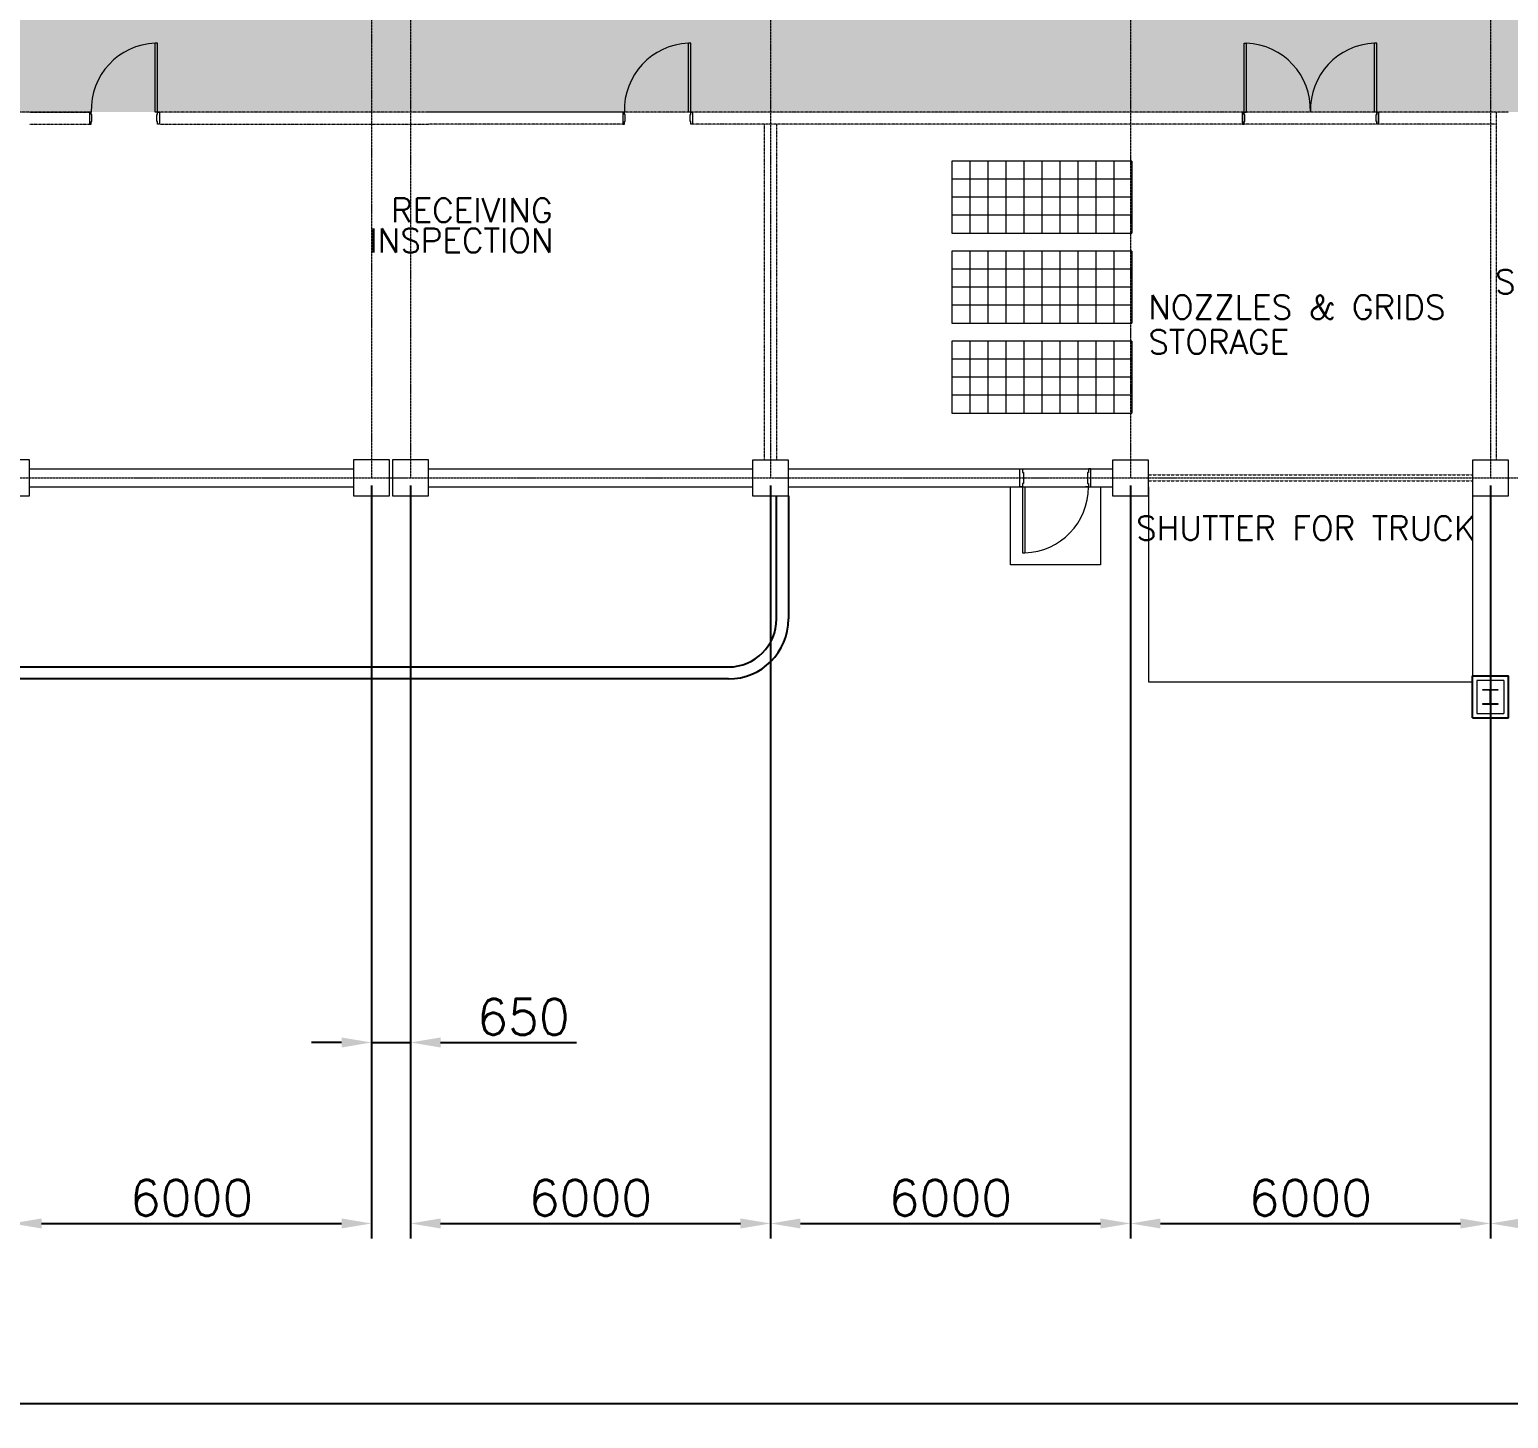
# Model space of a CAD drawing. Extents: x -59767 to 1106559, y -1290 to 1129522.
# Drawn here: x 55858 to 80508, y 224767 to 247920 of the extents above; entities that cross this region are included whole.
import ezdxf

# ---------------------------------------------------------------- set-up
doc = ezdxf.new("R2010")
doc.units = 0
for name, pattern in [('CENTER', [2, 1.25, -0.25, 0.25, -0.25]), ('HIDDEN', [0.375, 0.25, -0.125]), ('HIDDEN2', [0.1875, 0.125, -0.0625])]:
    doc.linetypes.add(name, pattern=pattern)
doc.layers.get('0').update_dxf_attribs({"linetype": 'CONTINUOUS', "lineweight": 9})
doc.layers.get('Defpoints').update_dxf_attribs({"linetype": 'CONTINUOUS', "lineweight": 9})
for name, color, linetype, lineweight in [('COL', 4, 'CONTINUOUS', 5), ('COLUMN', 2, 'CONTINUOUS', 9), ('DRY WALL', 254, 'HIDDEN', 9), ('TEXT', 3, 'CONTINUOUS', 9), ('WALL', 7, 'CONTINUOUS', 9), ('WALL_200', 3, 'CONTINUOUS', 9), ('WALL_300', 7, 'CONTINUOUS', 9), ('중간선', 5, 'CONTINUOUS', 9), ('중심선', 1, 'CENTER', 9), ('치수선', 6, 'CONTINUOUS', 9)]:
    doc.layers.add(name, color=color, linetype=linetype, lineweight=lineweight)
doc.layers.add('CY', color=4, linetype='CONTINUOUS')
doc.styles.get("Standard").update_dxf_attribs({"font": 'romans.shx', "bigfont": 'whtgtxt.shx'})
doc.dimstyles.new('ISO-25', dxfattribs={"dimscale": 200, "dimtxt": 3, "dimasz": 2.5, "dimexe": 1.25, "dimexo": 0.625, "dimtad": 1, "dimdec": 0, "dimdsep": 46, "dimtxsty": 'Standard', "dimcen": 2.5, "dimadec": 0, "dimazin": 0, "dimtp": 0.1, "dimtm": 0.1, "dimtfac": 0.6, "dimtdec": 0, "dimtmove": 0, "dimatfit": 3, "dimfxl": 1, "dimtvp": 1, "dimtolj": 1, "dimarcsym": 0})

# ---------------------------------------------------------------- blocks, each defined once
blk = doc.blocks.new('column600')
at = {"layer": 'COLUMN', "linetype": 'Continuous'}
blk.add_lwpolyline([(-300, -300), (300, -300), (300, 300), (-300, 300)], close=True, dxfattribs=at)
blk = doc.blocks.new('*D12')
at = {"layer": 'Defpoints', "color": 0, "transparency": 16777216}
for p in [(55558, 240445), (61558, 240445), (61558, 228017)]:
    blk.add_point(p, dxfattribs=at)
at = {"layer": '치수선', "color": 0, "lineweight": -2, "transparency": 16777216}
for p, q in [((55558, 240320), (55558, 227767)), ((61558, 240320), (61558, 227767)), ((56058, 228017), (61058, 228017))]:
    blk.add_line(p, q, dxfattribs=at)
at = {"layer": '치수선', "color": 0, "transparency": 16777216}
for points in [[(56058, 228100), (56058, 227933), (55558, 228017)], [(61058, 228100), (61058, 227933), (61558, 228017)]]:
    blk.add_solid(points, dxfattribs=at)
at = {"layer": '치수선', "color": 0, "transparency": 16777216, "insert": (58558, 228442), "char_height": 600, "attachment_point": 5}
blk.add_mtext('\\A1;6000', dxfattribs=at)
blk = doc.blocks.new('*D13')
at = {"layer": 'Defpoints', "color": 0, "transparency": 16777216}
for p in [(62208, 240445), (68208, 240445), (68208, 228017)]:
    blk.add_point(p, dxfattribs=at)
at = {"layer": '치수선', "color": 0, "lineweight": -2, "transparency": 16777216}
for p, q in [((62208, 240320), (62208, 227767)), ((68208, 240320), (68208, 227767)), ((62708, 228017), (67708, 228017))]:
    blk.add_line(p, q, dxfattribs=at)
at = {"layer": '치수선', "color": 0, "transparency": 16777216}
for points in [[(62708, 228100), (62708, 227933), (62208, 228017)], [(67708, 228100), (67708, 227933), (68208, 228017)]]:
    blk.add_solid(points, dxfattribs=at)
at = {"layer": '치수선', "color": 0, "transparency": 16777216, "insert": (65208, 228442), "char_height": 600, "attachment_point": 5}
blk.add_mtext('\\A1;6000', dxfattribs=at)
blk = doc.blocks.new('*D14')
at = {"layer": 'Defpoints', "color": 0, "transparency": 16777216}
for p in [(68208, 240445), (74208, 240445), (74208, 228017)]:
    blk.add_point(p, dxfattribs=at)
at = {"layer": '치수선', "color": 0, "lineweight": -2, "transparency": 16777216}
for p, q in [((68208, 240320), (68208, 227767)), ((74208, 240320), (74208, 227767)), ((68708, 228017), (73708, 228017))]:
    blk.add_line(p, q, dxfattribs=at)
at = {"layer": '치수선', "color": 0, "transparency": 16777216}
for points in [[(68708, 228100), (68708, 227933), (68208, 228017)], [(73708, 228100), (73708, 227933), (74208, 228017)]]:
    blk.add_solid(points, dxfattribs=at)
at = {"layer": '치수선', "color": 0, "transparency": 16777216, "insert": (71208, 228442), "char_height": 600, "attachment_point": 5}
blk.add_mtext('\\A1;6000', dxfattribs=at)
blk = doc.blocks.new('*D15')
at = {"layer": 'Defpoints', "color": 0, "transparency": 16777216}
for p in [(74208, 240445), (80208, 240445), (80208, 228017)]:
    blk.add_point(p, dxfattribs=at)
at = {"layer": '치수선', "color": 0, "lineweight": -2, "transparency": 16777216}
for p, q in [((74208, 240320), (74208, 227767)), ((80208, 240320), (80208, 227767)), ((74708, 228017), (79708, 228017))]:
    blk.add_line(p, q, dxfattribs=at)
at = {"layer": '치수선', "color": 0, "transparency": 16777216}
for points in [[(74708, 228100), (74708, 227933), (74208, 228017)], [(79708, 228100), (79708, 227933), (80208, 228017)]]:
    blk.add_solid(points, dxfattribs=at)
at = {"layer": '치수선', "color": 0, "transparency": 16777216, "insert": (77208, 228442), "char_height": 600, "attachment_point": 5}
blk.add_mtext('\\A1;6000', dxfattribs=at)
blk = doc.blocks.new('*D16')
at = {"layer": 'Defpoints', "color": 0, "transparency": 16777216}
for p in [(80208, 240445), (86208, 240445), (86208, 228017)]:
    blk.add_point(p, dxfattribs=at)
at = {"layer": '치수선', "color": 0, "lineweight": -2, "transparency": 16777216}
for p, q in [((80208, 240320), (80208, 227767)), ((86208, 240320), (86208, 227767)), ((80708, 228017), (85708, 228017))]:
    blk.add_line(p, q, dxfattribs=at)
at = {"layer": '치수선', "color": 0, "transparency": 16777216}
for points in [[(80708, 228100), (80708, 227933), (80208, 228017)], [(85708, 228100), (85708, 227933), (86208, 228017)]]:
    blk.add_solid(points, dxfattribs=at)
at = {"layer": '치수선', "color": 0, "transparency": 16777216, "insert": (83208, 228442), "char_height": 600, "attachment_point": 5}
blk.add_mtext('\\A1;6000', dxfattribs=at)
blk = doc.blocks.new('*D20')
at = {"layer": 'Defpoints', "color": 0, "transparency": 16777216}
for p in [(61558, 240445), (62208, 240445), (62208, 231034)]:
    blk.add_point(p, dxfattribs=at)
at = {"layer": '치수선', "color": 0, "lineweight": -2, "transparency": 16777216}
for p, q in [((61558, 240320), (61558, 230784)), ((62208, 240320), (62208, 230784)), ((61058, 231034), (60558, 231034)), ((61558, 231034), (62208, 231034)), ((62708, 231034), (64972, 231034))]:
    blk.add_line(p, q, dxfattribs=at)
at = {"layer": '치수선', "color": 0, "transparency": 16777216}
for points in [[(61058, 231117), (61058, 230950), (61558, 231034)], [(62708, 231117), (62708, 230950), (62208, 231034)]]:
    blk.add_solid(points, dxfattribs=at)
at = {"layer": '치수선', "color": 0, "transparency": 16777216, "insert": (64090, 231459), "char_height": 600, "attachment_point": 5}
blk.add_mtext('\\A1;650', dxfattribs=at)
blk = doc.blocks.new('*D179')
at = {"layer": 'Defpoints', "color": 0}
for p in [(154858, 240445), (28558, 234445), (154858, 225017)]:
    blk.add_point(p, dxfattribs=at)
at = {"layer": '치수선', "color": 0, "lineweight": -2}
for p, q in [((154858, 240320), (154858, 224767)), ((28558, 234320), (28558, 224767)), ((29058, 225017), (154358, 225017))]:
    blk.add_line(p, q, dxfattribs=at)
at = {"layer": '치수선', "color": 0}
for points in [[(29058, 225100), (29058, 224933), (28558, 225017)], [(154358, 224933), (154358, 225100), (154858, 225017)]]:
    blk.add_solid(points, dxfattribs=at)
at = {"layer": '치수선', "color": 0, "insert": (91708, 225442), "char_height": 600, "attachment_point": 5}
blk.add_mtext('\\A1;126300', dxfattribs=at)

msp = doc.modelspace()

# ---------------------------------------------------------------- hatches: boundary and pattern name
at = {"layer": '중간선', "transparency": 33554585}
h = msp.add_hatch(dxfattribs=at)
h.set_pattern_fill('DOTS', color=6, scale=100)
h.set_pattern_definition([(0, (138763.79, 0), (79.375, 158.75), [0, -158.75])])
h.paths.add_polyline_path([(92308.2, 248144.6), (92308.2, 246544.6), (47958.2, 246544.6), (47958.2, 248144.9)])

# ---------------------------------------------------------------- linework, layer by layer
at = {"color": 0}
for p, q in [((79983.2, 237069.1), (79983.2, 236519.1)), ((80433.2, 237069.1), (79983.2, 237069.1)), ((80433.2, 237069.1), (80433.2, 236519.1)), ((79983.2, 236519.1), (80433.2, 236519.1))]:
    msp.add_line(p, q, dxfattribs=at)
at = {"layer": 'COL', "color": 2, "linetype": 'Continuous'}
msp.add_lwpolyline([(80187.7, 236683.1, 0.4142136), (80203.7, 236699.1), (80203.7, 236889.1, 0.4142136), (80187.7, 236905.1), (80083.2, 236905.1), (80083.2, 236919.1), (80333.2, 236919.1), (80333.2, 236905.1), (80228.7, 236905.1, 0.4142136), (80212.7, 236889.1), (80212.7, 236699.1, 0.4142136), (80228.7, 236683.1), (80333.2, 236683.1), (80333.2, 236669.1), (80083.2, 236669.1), (80083.2, 236683.1)], format="xyb", close=True, dxfattribs=at)
at = {"layer": 'COLUMN', "linetype": 'HIDDEN2', "ltscale": 5}
for p, q in [((74508.2, 240494.4), (79908.2, 240494.4)), ((74508.2, 240394.4), (79908.2, 240394.4))]:
    msp.add_line(p, q, dxfattribs=at)
at = {"layer": 'CY'}
for p, q in [((68308.1, 238094.1), (68308.1, 240144.1)), ((68508.1, 240144.1), (68508.1, 238094.1)), ((50258.2, 237294.1), (67508.1, 237294.1)), ((67508.1, 237094.1), (50258.2, 237094.1))]:
    msp.add_line(p, q, dxfattribs=at)
at = {"layer": 'CY', "ltscale": 0.5}
for p, q in [((79908.2, 236444.1), (79908.2, 237144.1)), ((79908.2, 237144.1), (80508.2, 237144.1)), ((80508.2, 236444.1), (80508.2, 237144.1)), ((79908.2, 236444.1), (80508.2, 236444.1))]:
    msp.add_line(p, q, dxfattribs=at)
at = {"layer": 'CY'}
for radius in [1000, 800]:
    msp.add_arc((67508.1, 238094.1), radius, 270, 0, dxfattribs=at)
at = {"layer": 'DRY WALL', "linetype": 'HIDDEN', "lineweight": 9, "ltscale": 0.5}
for p, q in [((56886.2, 246544.6), (54977.4, 246544.6)), ((55858.2, 246544.6), (56858.2, 246544.6)), ((80508.2, 246544.6), (57953.2, 246544.6)), ((65745.2, 246544.6), (62508.2, 246544.6)), ((67908.2, 246544.6), (66908.2, 246544.6, -1)), ((80308.2, 240744.1), (80308.2, 246544.6)), ((55858.2, 246344.6), (56858.2, 246344.6)), ((58021.2, 246344.6), (62508.2, 246344.6, -1)), ((65745.2, 246344.6), (62508.2, 246344.6)), ((80308.2, 246344.6, 7.4), (66908.2, 246344.6, -1))]:
    msp.add_line(p, q, dxfattribs=at)
msp.add_lwpolyline([(68309.2, 246344.6), (68308.1, 240744.1), (68108.1, 240744.1), (68109.2, 246344.6)], dxfattribs=at)
at = {"layer": 'WALL', "color": 0}
for p, q in [((57953.2, 246544.6), (57953.2, 247694.6)), ((57993.2, 247694.6), (57953.2, 247694.6)), ((57993.2, 246544.6), (57993.2, 247694.6)), ((66840.2, 246544.6), (66840.2, 247694.6)), ((66880.2, 247694.6), (66840.2, 247694.6)), ((66880.2, 246544.6), (66880.2, 247694.6)), ((76101.3, 247694.6, 6.1), (76141.3, 247694.6, 6.1)), ((76101.3, 246544.6, 6.1), (76101.3, 247694.6, 6.1)), ((76141.3, 246544.6, 6.1), (76141.3, 247694.6, 6.1)), ((78315.3, 247694.6, 6.1), (78275.3, 247694.6, 6.1)), ((78275.3, 246544.6, 6.1), (78275.3, 247694.6, 6.1)), ((78315.3, 246544.6, 6.1), (78315.3, 247694.6, 6.1)), ((56858.2, 246524.6), (56858.2, 246364.6)), ((57993.2, 246544.6), (57953.2, 246544.6)), ((58021.2, 246524.6), (58021.2, 246364.6)), ((65745.2, 246524.6), (65745.2, 246364.6)), ((66880.2, 246544.6), (66840.2, 246544.6)), ((66908.2, 246524.6), (66908.2, 246364.6)), ((76073.3, 246524.6, 6.1), (76073.3, 246364.6, 6.1)), ((76101.3, 246544.6, 6.1), (76141.3, 246544.6, 6.1)), ((78315.3, 246544.6, 6.1), (78275.3, 246544.6, 6.1)), ((78343.3, 246524.6, 6.1), (78343.3, 246364.6, 6.1)), ((72366.1, 240324.9), (72366.1, 240564.9)), ((73550.1, 240324.9), (73550.1, 240564.9)), ((72408.1, 240294.9), (72408.1, 239194.9)), ((72408.1, 240294.9), (72456.1, 240294.9)), ((72448.1, 240294.9), (72448.1, 239194.9)), ((73508.1, 240294.9), (73460.1, 240294.9)), ((72408.1, 239194.9), (72448.1, 239194.9))]:
    msp.add_line(p, q, dxfattribs=at)
for points in [[(56858.2, 246544.6), (56858.2, 246344.6), (56886.2, 246344.6), (56886.2, 246384.6), (56898.2, 246384.6), (56898.2, 246504.6), (56886.2, 246504.6), (56886.2, 246544.6)], [(58021.2, 246544.6), (58021.2, 246344.6), (57993.2, 246344.6), (57993.2, 246384.6), (57981.2, 246384.6), (57981.2, 246504.6), (57993.2, 246504.6), (57993.2, 246544.6)], [(65745.2, 246544.6), (65745.2, 246344.6), (65773.2, 246344.6), (65773.2, 246384.6), (65785.2, 246384.6), (65785.2, 246504.6), (65773.2, 246504.6), (65773.2, 246544.6)], [(66908.2, 246544.6), (66908.2, 246344.6), (66880.2, 246344.6), (66880.2, 246384.6), (66868.2, 246384.6), (66868.2, 246504.6), (66880.2, 246504.6), (66880.2, 246544.6)], [(72366.1, 240294.9), (72366.1, 240594.9), (72408.1, 240594.9), (72408.1, 240534.9), (72426.1, 240534.9), (72426.1, 240354.9), (72408.1, 240354.9), (72408.1, 240294.9)], [(73550.1, 240294.9), (73550.1, 240594.9), (73508.1, 240594.9), (73508.1, 240534.9), (73490.1, 240534.9), (73490.1, 240354.9), (73508.1, 240354.9), (73508.1, 240294.9)]]:
    msp.add_lwpolyline(points, close=True, dxfattribs=at)
at = {"layer": 'WALL', "color": 0, "elevation": 6.1}
for points in [[(76073.3, 246544.6), (76073.3, 246344.6), (76101.3, 246344.6), (76101.3, 246384.6), (76113.3, 246384.6), (76113.3, 246504.6), (76101.3, 246504.6), (76101.3, 246544.6)], [(78343.3, 246544.6), (78343.3, 246344.6), (78315.3, 246344.6), (78315.3, 246384.6), (78303.3, 246384.6), (78303.3, 246504.6), (78315.3, 246504.6), (78315.3, 246544.6)]]:
    msp.add_lwpolyline(points, close=True, dxfattribs=at)
at = {"layer": 'WALL', "color": 0}
for centre, start, end in [((57999.4, 246581.1), 92.37894, 181.87296), ((66886.4, 246581.1), 92.37894, 181.87296), ((76095, 246581.1, 6.1), 358.12704, 87.62106), ((78321.5, 246581.1, 6.1), 92.37894, 181.87296)]:
    msp.add_arc(centre, 1113.8, start, end, dxfattribs=at)
at = {"layer": 'WALL_200', "ltscale": 0.5}
for p, q in [((76073.3, 246344.6, 5.1), (76073.3, 246544.6, 5.1)), ((76073.3, 246344.6, 6.1), (76073.3, 246544.6, 6.1)), ((78343.3, 246344.6, 6.1), (78343.3, 246544.6, 6.1))]:
    msp.add_line(p, q, dxfattribs=at)
at = {"layer": 'WALL_300', "linetype": 'Continuous', "lineweight": 9}
for p, q in [((55858.2, 240594.9), (61258.2, 240594.9)), ((62508.2, 240594.9), (67908.1, 240594.9)), ((68508.1, 240594.9), (73908.1, 240594.9)), ((55858.2, 240294.9), (61258.2, 240294.9)), ((62508.2, 240294.9), (67908.1, 240294.9)), ((68508.1, 240294.9), (73908.1, 240294.9))]:
    msp.add_line(p, q, dxfattribs=at)
at = {"layer": 'WALL_300', "lineweight": 9}
for p, q in [((79908.2, 240444.4), (79908.2, 237044.3)), ((74508.2, 240294.4), (74508.2, 237044.3)), ((74508.2, 237044.3), (79908.2, 237044.3))]:
    msp.add_line(p, q, dxfattribs=at)
at = {"layer": 'WALL_300', "linetype": 'Continuous', "lineweight": 9}
msp.add_lwpolyline([(73708.1, 238994.9), (72208.1, 238994.9), (72208.1, 240294.9), (73708.1, 240294.9)], close=True, dxfattribs=at)
msp.add_arc((72408.1, 240294.9), 1100, 272.08394, 0, dxfattribs=at)
at = {"layer": '중간선', "lineweight": 5}
for p, q in [((74233.2, 245726.3), (71233.2, 245726.3)), ((71233.2, 245726.3), (71233.2, 244526.3)), ((71533.2, 245726.3), (71533.2, 244526.3)), ((71833.2, 245726.3), (71833.2, 244526.3)), ((72133.2, 245726.3), (72133.2, 244526.3)), ((72433.2, 245726.3), (72433.2, 244526.3)), ((72733.2, 245726.3), (72733.2, 244526.3)), ((73033.2, 245726.3), (73033.2, 244526.3)), ((73333.2, 245726.3), (73333.2, 244526.3)), ((73633.2, 245726.3), (73633.2, 244526.3)), ((73933.2, 245726.3), (73933.2, 244526.3)), ((74233.2, 245726.3), (74233.2, 244526.3)), ((74233.2, 245426.3), (71233.2, 245426.3)), ((74233.2, 245126.3), (71233.2, 245126.3)), ((74233.2, 244826.3), (71233.2, 244826.3)), ((71233.2, 244526.3), (74233.2, 244526.3)), ((74233.2, 244226.3), (71233.2, 244226.3)), ((71233.2, 244226.3), (71233.2, 243026.3)), ((71533.2, 244226.3), (71533.2, 243026.3)), ((71833.2, 244226.3), (71833.2, 243026.3)), ((72133.2, 244226.3), (72133.2, 243026.3)), ((72433.2, 244226.3), (72433.2, 243026.3)), ((72733.2, 244226.3), (72733.2, 243026.3)), ((73033.2, 244226.3), (73033.2, 243026.3)), ((73333.2, 244226.3), (73333.2, 243026.3)), ((73633.2, 244226.3), (73633.2, 243026.3)), ((73933.2, 244226.3), (73933.2, 243026.3)), ((74233.2, 244226.3), (74233.2, 243026.3)), ((74233.2, 243926.3), (71233.2, 243926.3)), ((74233.2, 243626.3), (71233.2, 243626.3)), ((74233.2, 243326.3), (71233.2, 243326.3)), ((71233.2, 243026.3), (74233.2, 243026.3)), ((74233.2, 242726.3), (71233.2, 242726.3)), ((71233.2, 242726.3), (71233.2, 241526.3)), ((71533.2, 242726.3), (71533.2, 241526.3)), ((71833.2, 242726.3), (71833.2, 241526.3)), ((72133.2, 242726.3), (72133.2, 241526.3)), ((72433.2, 242726.3), (72433.2, 241526.3)), ((72733.2, 242726.3), (72733.2, 241526.3)), ((73033.2, 242726.3), (73033.2, 241526.3)), ((73333.2, 242726.3), (73333.2, 241526.3)), ((73633.2, 242726.3), (73633.2, 241526.3)), ((73933.2, 242726.3), (73933.2, 241526.3)), ((74233.2, 242726.3), (74233.2, 241526.3)), ((74233.2, 242426.3), (71233.2, 242426.3)), ((74233.2, 242126.3), (71233.2, 242126.3)), ((74233.2, 241826.3), (71233.2, 241826.3)), ((71233.2, 241526.3), (74233.2, 241526.3))]:
    msp.add_line(p, q, dxfattribs=at)
at = {"layer": '중심선'}
for p, q in [((62208.2, 303942.2), (62208.2, 240444.9)), ((68208.2, 303942.2), (68208.2, 240444.9)), ((74208.2, 303942.2), (74208.2, 240444.9)), ((80208.2, 303942.2), (80208.2, 240444.9)), ((61558.2, 266444.9), (61558.2, 240444.9)), ((28557.7, 240444.9), (154858.2, 240444.9))]:
    msp.add_line(p, q, dxfattribs=at)

# ---------------------------------------------------------------- block references
at = {"layer": 'COLUMN', "linetype": 'Continuous'}
for p in [(55558.2, 240444.6), (61558.2, 240444.6), (62208.2, 240444.6), (68208.1, 240444.1), (74208.1, 240444.1), (80208.2, 240444.1)]:
    msp.add_blockref('column600', p, dxfattribs=at)

# ---------------------------------------------------------------- texts
at = {"layer": 'TEXT', "lineweight": 9}
for s, p in [('RECEIVING', (61883.7, 244706.6)), ('INSPECTION', (61523.5, 244203.4)), ('SHAFT', (80287.2, 243516.5)), ('NOZZLES & GRIDS', (74505.1, 243093.4)), ('STORAGE', (74505.1, 242512.4)), ('SHUTTER FOR TRUCK', (74303.5, 239408.9))]:
    msp.add_text(s, height=400, dxfattribs=at).set_placement(p)

# ---------------------------------------------------------------- dimensions: what is measured, and where the dimension line sits
at = {"layer": '치수선'}
dim = msp.add_linear_dim(base=(154858.1893, 225016.6696), p1=(28557.6943, 234444.856), p2=(154858.1893, 240444.856), dimstyle='ISO-25', dxfattribs=at)
dim.commit()
dim.dimension.update_dxf_attribs({"geometry": '*D179', "text_midpoint": (91707.9418, 225016.6696), "dimtype": 160})
for base, p1, p2, picture, middle in [((61558.2, 228016.7), (55558.2, 240444.9), (61558.2, 240444.9), '*D12', (58558.2, 228441.7)), ((62208.2, 231033.8), (61558.2, 240444.9), (62208.2, 240444.9), '*D20', (64090.3, 231458.8)), ((68208.2, 228016.7), (62208.2, 240444.9), (68208.2, 240444.9), '*D13', (65208.2, 228441.7)), ((74208.2, 228016.7), (68208.2, 240444.9), (74208.2, 240444.9), '*D14', (71208.2, 228441.7)), ((80208.2, 228016.7), (74208.2, 240444.9), (80208.2, 240444.9), '*D15', (77208.2, 228441.7)), ((86208.2, 228016.7), (80208.2, 240444.9), (86208.2, 240444.9), '*D16', (83208.2, 228441.7))]:
    dim = msp.add_linear_dim(base=base, p1=p1, p2=p2, dimstyle='ISO-25', dxfattribs=at)
    dim.commit()
    dim.dimension.update_dxf_attribs({"geometry": picture, "text_midpoint": middle})

doc.saveas('drawing.dxf')
